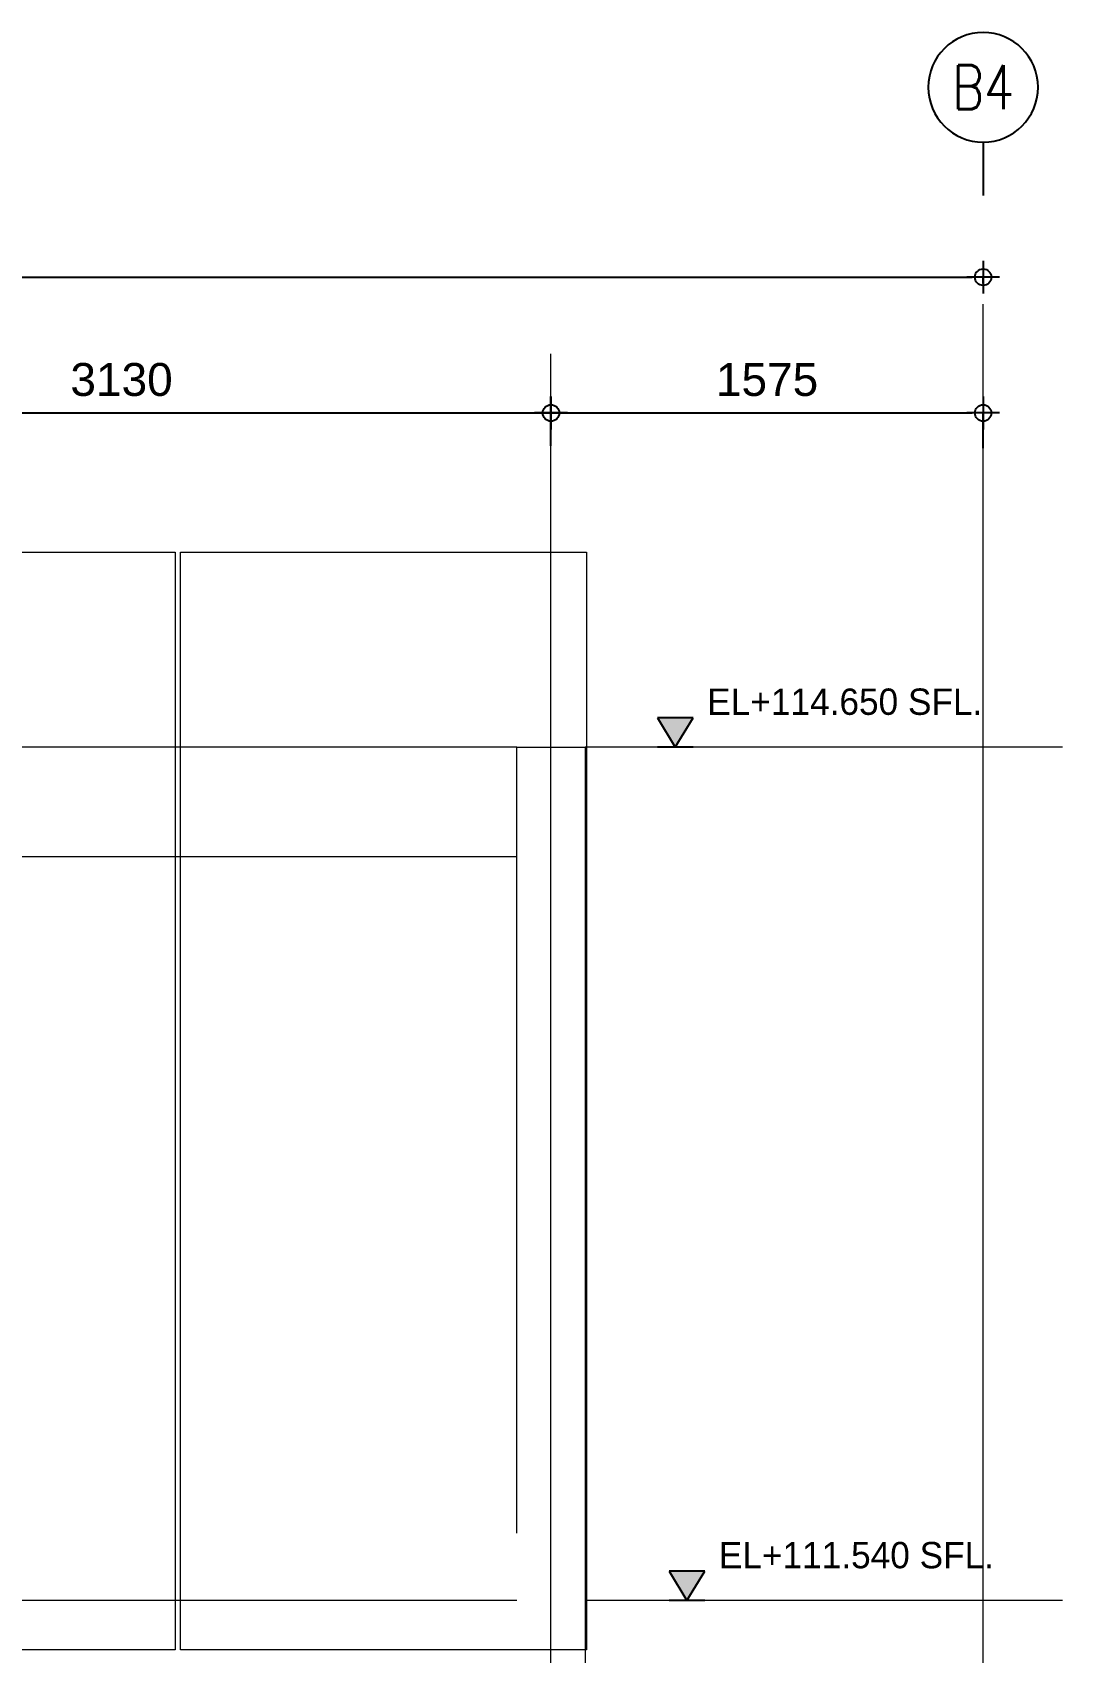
# Model space of a CAD drawing. Header units: millimetres. Extents: x 663313 to 1226001, y 1431724 to 1620898.
# Drawn here: x 663638.3 to 663642.06, y 1524702.16 to 1524708.07 of the extents above; entities that cross this region are included whole.
import ezdxf
from ezdxf.enums import TextEntityAlignment as Align

# ---------------------------------------------------------------- set-up
doc = ezdxf.new("R2010")
doc.units = ezdxf.units.MM
for name, pattern in [('Grid Line', [22.225, 12.7, -3.175, 3.175, -3.175]), ('HIDDEN', [0.375, 0.25, -0.125]), ('XKITLINE00', [0])]:
    doc.linetypes.add(name, pattern=pattern)
doc.layers.get('Defpoints').update_dxf_attribs({"color": 140})
doc.layers.add('000 - 0_HIDE_OBJ_FRAMING_DEF_SUB', color=1, linetype='Continuous', plot=False)
doc.layers.add('000 - D I M', color=1, linetype='Continuous')
doc.layers.add('DIM', color=1, linetype='Continuous')
for name, color, linetype, lineweight in [('A-FLOR-E', 2, 'Continuous', 9), ('Part', 2, 'Continuous', 0), ('S-GRID', 1, 'Continuous', 9)]:
    doc.layers.add(name, color=color, linetype=linetype, lineweight=lineweight)
doc.styles.add('ANGSANA', font='angsana.shx', dxfattribs={"width": 0.9})
doc.styles.add('Arial', font='arial.ttf')
doc.styles.add('CKST2', font='romans.shx', dxfattribs={"width": 0.8, "height": 4})
doc.dimstyles.new('Dim - 40 - Cen', dxfattribs={"dimscale": 0.04, "dimtxt": 3, "dimasz": 1, "dimexe": 0, "dimexo": 2.5, "dimgap": 1.5, "dimtad": 1, "dimdec": 0, "dimlfac": 1000, "dimzin": 1, "dimdsep": 46, "dimtxsty": 'Arial', "dimblk": 'CEN1', "dimcen": 0.09, "dimclrd": 1, "dimclre": 49, "dimclrt": 3, "dimadec": 0, "dimazin": 0, "dimtfac": 1, "dimtdec": 0, "dimtix": 1, "dimtofl": 0, "dimtmove": 2, "dimatfit": 3, "dimfxl": 1, "dimtfill": 1, "dimtfillclr": 256, "dimtolj": 1, "dimtzin": 0, "dimarcsym": 0})

# ---------------------------------------------------------------- blocks, each defined once
blk = doc.blocks.new('CEN1')
at = {"color": 1}
for p, q in [((0, 1.5), (0, -1.5)), ((1.5, 0), (-1.5, 0))]:
    blk.add_line(p, q, dxfattribs=at)
at = {"color": 3}
blk.add_circle((0, 0), 0.75, dxfattribs=at)
blk = doc.blocks.new('*D3925')
at = {"layer": '000 - D I M', "color": 49, "lineweight": -2, "transparency": 16777216}
for p, q in [((663626.9659, 1524707.1516), (663626.9659, 1524707.1746)), ((663641.7659, 1524707.1516), (663641.7659, 1524707.1746))]:
    blk.add_line(p, q, dxfattribs=at)
at = {"layer": '000 - D I M', "color": 1, "lineweight": -2, "transparency": 16777216}
blk.add_line((663627.0059, 1524707.1746), (663641.7259, 1524707.1746), dxfattribs=at)
at = {"layer": 'Defpoints', "color": 0, "transparency": 16777216}
for p in [(663641.7659, 1524707.1746), (663626.9659, 1524707.0516), (663641.7659, 1524707.0516)]:
    blk.add_point(p, dxfattribs=at)
at = {"layer": '000 - D I M', "color": 1, "lineweight": -2, "transparency": 16777216, "xscale": 0.04, "yscale": 0.04, "zscale": 0.04, "rotation": 180}
blk.add_blockref('CEN1', (663626.9659, 1524707.1746), dxfattribs=at)
at = {"layer": '000 - D I M', "color": 1, "lineweight": -2, "transparency": 16777216, "xscale": 0.04, "yscale": 0.04, "zscale": 0.04}
blk.add_blockref('CEN1', (663641.7659, 1524707.1746), dxfattribs=at)
at = {"layer": '000 - D I M', "color": 3, "transparency": 16777216, "insert": (663634.3659, 1524707.2958), "char_height": 0.12, "attachment_point": 5, "style": 'Arial', "bg_fill": 3, "box_fill_scale": 1.1, "bg_fill_color": 256, "bg_fill_true_color": 13158600, "bg_fill_transparency": 0}
blk.add_mtext('\\A1;14800', dxfattribs=at)
blk = doc.blocks.new('*D3930')
at = {"layer": '000 - D I M', "color": 49, "lineweight": -2, "transparency": 16777216}
for p, q in [((663637.0609, 1524706.5856), (663637.0609, 1524706.6798)), ((663640.1909, 1524706.5604), (663640.1909, 1524706.6798))]:
    blk.add_line(p, q, dxfattribs=at)
at = {"layer": '000 - D I M', "color": 1, "lineweight": -2, "transparency": 16777216}
blk.add_line((663637.1009, 1524706.6798), (663640.1509, 1524706.6798), dxfattribs=at)
at = {"layer": 'Defpoints', "color": 0, "transparency": 16777216}
for p in [(663640.1909, 1524706.6798), (663637.0609, 1524706.4856), (663640.1909, 1524706.4604)]:
    blk.add_point(p, dxfattribs=at)
at = {"layer": '000 - D I M', "color": 1, "lineweight": -2, "transparency": 16777216, "xscale": 0.04, "yscale": 0.04, "zscale": 0.04, "rotation": 180}
blk.add_blockref('CEN1', (663637.0609, 1524706.6798), dxfattribs=at)
at = {"layer": '000 - D I M', "color": 1, "lineweight": -2, "transparency": 16777216, "xscale": 0.04, "yscale": 0.04, "zscale": 0.04}
blk.add_blockref('CEN1', (663640.1909, 1524706.6798), dxfattribs=at)
at = {"layer": '000 - D I M', "color": 3, "transparency": 16777216, "insert": (663638.6259, 1524706.8011), "char_height": 0.12, "attachment_point": 5, "style": 'Arial', "bg_fill": 3, "box_fill_scale": 1.1, "bg_fill_color": 256, "bg_fill_true_color": 13158600, "bg_fill_transparency": 0}
blk.add_mtext('\\A1;3130', dxfattribs=at)
blk = doc.blocks.new('*D3931')
at = {"layer": '000 - D I M', "color": 49, "lineweight": -2, "transparency": 16777216}
for p, q in [((663640.1909, 1524706.5607), (663640.1909, 1524706.6798)), ((663641.7659, 1524706.5521), (663641.7659, 1524706.6798))]:
    blk.add_line(p, q, dxfattribs=at)
at = {"layer": '000 - D I M', "color": 1, "lineweight": -2, "transparency": 16777216}
blk.add_line((663640.2309, 1524706.6798), (663641.7259, 1524706.6798), dxfattribs=at)
at = {"layer": 'Defpoints', "color": 0, "transparency": 16777216}
for p in [(663641.7659, 1524706.6798), (663640.1909, 1524706.4607), (663641.7659, 1524706.4521)]:
    blk.add_point(p, dxfattribs=at)
at = {"layer": '000 - D I M', "color": 1, "lineweight": -2, "transparency": 16777216, "xscale": 0.04, "yscale": 0.04, "zscale": 0.04, "rotation": 180}
blk.add_blockref('CEN1', (663640.1909, 1524706.6798), dxfattribs=at)
at = {"layer": '000 - D I M', "color": 1, "lineweight": -2, "transparency": 16777216, "xscale": 0.04, "yscale": 0.04, "zscale": 0.04}
blk.add_blockref('CEN1', (663641.7659, 1524706.6798), dxfattribs=at)
at = {"layer": '000 - D I M', "color": 3, "transparency": 16777216, "insert": (663640.9784, 1524706.8011), "char_height": 0.12, "attachment_point": 5, "style": 'Arial', "bg_fill": 3, "box_fill_scale": 1.1, "bg_fill_color": 256, "bg_fill_true_color": 13158600, "bg_fill_transparency": 0}
blk.add_mtext('\\A1;1575', dxfattribs=at)
blk = doc.blocks.new('grid2')
at = {"layer": '000 - 0_HIDE_OBJ_FRAMING_DEF_SUB'}
blk.add_line((0, -4.87), (0, 0), dxfattribs=at)
blk.add_circle((0, -9.87), 5, dxfattribs=at)
at = {"layer": '000 - 0_HIDE_OBJ_FRAMING_DEF_SUB', "style": 'CKST2', "width": 0.8}
blk.add_attdef('00', text='', height=4, dxfattribs=at).set_placement((0, -9.87), align=Align.MIDDLE_CENTER)
blk = doc.blocks.new('LEV-SEC')
at = {"layer": '000 - 0_HIDE_OBJ_FRAMING_DEF_SUB'}
blk.add_hatch(color=256, dxfattribs=at).paths.add_polyline_path([(-1.62, 2.67), (0, 0), (1.62, 2.67)])
for p, q in [((-1.62, 2.67), (0, 0)), ((1.62, 2.67), (-1.62, 2.67)), ((0, 0), (1.62, 2.67)), ((1.62, 0), (-1.62, 0))]:
    blk.add_line(p, q, dxfattribs=at)
at = {"layer": '000 - 0_HIDE_OBJ_FRAMING_DEF_SUB', "style": 'ANGSANA'}
blk.add_attdef('ELEVATION', text='', height=2.4, dxfattribs=at).set_placement((2.91, 2.21), align=Align.BOTTOM_LEFT)

msp = doc.modelspace()

# ---------------------------------------------------------------- linework, layer by layer
at = {"layer": 'A-FLOR-E', "color": 1, "linetype": 'HIDDEN', "ltscale": 20}
for p, q in [((663640.0659, 1524705.4625), (663637.3409, 1524705.4625)), ((663640.0659, 1524705.0625), (663637.3409, 1524705.0625)), ((663640.0659, 1524702.3525), (663637.3409, 1524702.3525))]:
    msp.add_line(p, q, dxfattribs=at)
msp.add_lwpolyline([(663640.0659, 1524695.0972), (663640.0659, 1524705.4625), (663640.3159, 1524705.4625), (663640.3159, 1524695.0972)], dxfattribs=at)
at = {"layer": 'Part', "linetype": 'XKITLINE00', "lineweight": 0}
for points in [[(663638.8209, 1524702.1725), (663637.3409, 1524702.1725), (663637.3409, 1524706.1725), (663638.8209, 1524706.1725)], [(663638.8409, 1524702.1725), (663638.8409, 1524706.1725), (663640.3209, 1524706.1725), (663640.3209, 1524702.1725)]]:
    msp.add_lwpolyline(points, close=True, dxfattribs=at)
at = {"layer": 'S-GRID', "linetype": 'Grid Line'}
msp.add_line((663641.7659, 1524694.3768), (663641.7659, 1524707.4953), dxfattribs=at)
at = {"layer": 'S-GRID', "color": 251, "linetype": 'Grid Line'}
msp.add_line((663640.1909, 1524694.9791), (663640.1909, 1524706.8958), dxfattribs=at)
at = {"layer": 'S-GRID', "linetype": 'Grid Line', "ltscale": 0.6}
for p, q in [((663642.0554, 1524705.4625), (663640.3159, 1524705.4625)), ((663642.0554, 1524702.3525), (663640.3159, 1524702.3525))]:
    msp.add_line(p, q, dxfattribs=at)

# ---------------------------------------------------------------- block references
ref = msp.add_blockref('grid2', (663641.7659, 1524707.4719), dxfattribs=dict(xscale=-0.04, yscale=0.04, zscale=0.04, rotation=180))
ref.add_attrib('00', 'B4', dxfattribs={"layer": '000 - 0_HIDE_OBJ_FRAMING_DEF_SUB', "height": 0.16, "style": 'CKST2', "width": 0.8}).set_placement((663641.7659, 1524707.8667), align=Align.MIDDLE_CENTER)
at = {"layer": 'DIM', "xscale": 0.04, "yscale": 0.04, "zscale": 0.04}
for p, values in [((663640.6438, 1524705.4625), {'ELEVATION': 'EL+114.650 SFL.'}), ((663640.6863, 1524702.3525), {'ELEVATION': 'EL+111.540 SFL.'})]:
    msp.add_blockref('LEV-SEC', p, dxfattribs=at).add_auto_attribs(values)

# ---------------------------------------------------------------- next in the draw order: dimensions: what is measured, and where the dimension line sits
at = {"layer": '000 - D I M'}
for base, p1, p2, picture, middle in [((663641.7659, 1524707.1746), (663626.9659, 1524707.0516), (663641.7659, 1524707.0516), '*D3925', (663634.3659, 1524707.2958)), ((663640.1909, 1524706.6798), (663637.0609, 1524706.4856), (663640.1909, 1524706.4604), '*D3930', (663638.6259, 1524706.8011))]:
    dim = msp.add_linear_dim(base=base, p1=p1, p2=p2, dimstyle='Dim - 40 - Cen', dxfattribs=at)
    dim.commit()
    dim.dimension.update_dxf_attribs({"geometry": picture, "text_midpoint": middle})

# ---------------------------------------------------------------- next in the draw order: dimensions: what is measured, and where the dimension line sits
dim = msp.add_linear_dim(base=(663641.7659, 1524706.6798), p1=(663640.1909, 1524706.4607), p2=(663641.7659, 1524706.4521), dimstyle='Dim - 40 - Cen', dxfattribs=at)
dim.commit()
dim.dimension.update_dxf_attribs({"geometry": '*D3931', "text_midpoint": (663640.9784, 1524706.8011)})

doc.saveas('drawing.dxf')
